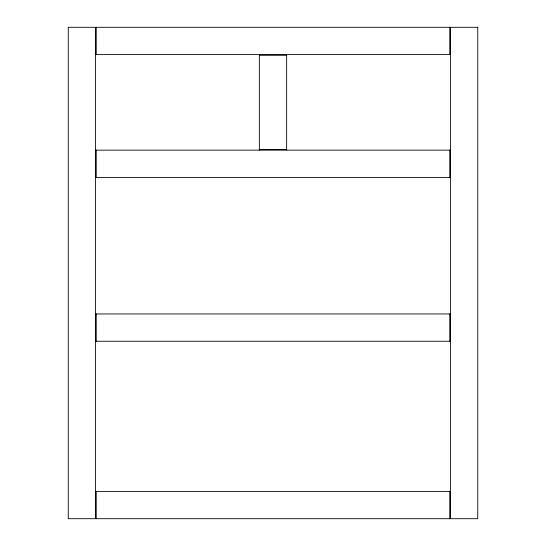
<?xml version="1.0" encoding="UTF-8"?>
<svg xmlns="http://www.w3.org/2000/svg" width="546" height="546" viewBox="0 0 546 546"><rect width="100%" height="100%" fill="white"/><g stroke="black" fill="none" stroke-linecap="round" stroke-linejoin="round"><path stroke-width="0.82" d="M95.55 54.6L450.45 54.6M259.35 55.282L286.65 55.282M259.35 149.468L286.65 149.468M95.55 150.15L450.45 150.15M95.55 177.45L450.45 177.45M95.55 313.95L450.45 313.95M95.55 341.25L450.45 341.25M95.55 491.4L450.45 491.4M450.45 27.3L450.45 518.7M449.767 27.3L449.767 54.6M449.767 150.15L449.767 177.45M449.767 313.95L449.767 341.25M449.767 491.4L449.767 518.7M286.65 54.6L286.65 150.15M259.35 54.6L259.35 150.15M96.233 27.3L96.233 54.6M96.233 150.15L96.233 177.45M96.233 313.95L96.233 341.25M96.233 491.4L96.233 518.7M95.55 27.3L95.55 518.7M477.75 27.3L68.25 27.3L68.25 518.7L477.75 518.7L477.75 27.3"/></g></svg>
